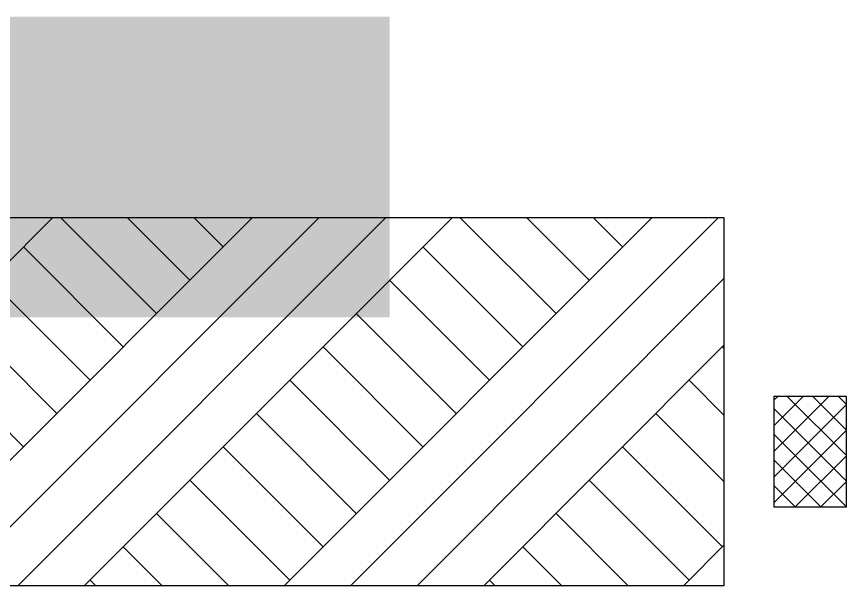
# Model space of a CAD drawing. Header units: millimetres. Extents: x -242231 to 419123, y -2399 to 525285.
# Drawn here: x -209969 to -207677, y 25203 to 26773 of the extents above; entities that cross this region are included whole.
import ezdxf

# ---------------------------------------------------------------- set-up
doc = ezdxf.new("R2010")
doc.units = ezdxf.units.MM

msp = doc.modelspace()

# ---------------------------------------------------------------- hatches: boundary and pattern name
at = {"linetype": 'Continuous', "lineweight": 0}
msp.add_hatch(color=255, dxfattribs=at).paths.add_polyline_path([(-208938.098, 25943.074), (-208938.098, 26773.066), (-211708.457, 26773.066), (-211708.457, 26279.405), (-212725.388, 26279.405), (-212725.388, 25877.504), (-211708.457, 25877.504), (-211708.457, 25943.074)], flags=0)

# ---------------------------------------------------------------- linework, layer by layer
at = {"color": 251, "linetype": 'Continuous', "lineweight": 15}
for p, q in [((-210883.914, 25203.363), (-209869.359, 26217.919)), ((-210332.371, 25203.363), (-209317.815, 26217.919)), ((-210148.523, 25203.363), (-209133.968, 26217.919)), ((-209964.675, 25203.363), (-208950.12, 26217.919)), ((-209582.107, 25953.627), (-209846.398, 26217.919)), ((-209780.828, 25203.363), (-208766.272, 26217.919)), ((-209490.183, 26045.551), (-209662.551, 26217.919)), ((-209398.259, 26137.475), (-209478.703, 26217.919)), ((-209229.284, 25203.363), (-208214.729, 26217.919)), ((-209045.437, 25203.363), (-208030.881, 26217.919)), ((-208479.02, 25953.627), (-208743.312, 26217.919)), ((-208387.097, 26045.551), (-208559.464, 26217.919)), ((-208295.173, 26137.475), (-208375.616, 26217.919)), ((-209674.031, 25861.703), (-209949.802, 26137.475)), ((-208570.944, 25861.703), (-208846.716, 26137.475)), ((-209765.955, 25769.78), (-210041.726, 26045.551)), ((-208662.868, 25769.78), (-208938.64, 26045.551)), ((-208861.589, 25203.363), (-208014.184, 26050.769)), ((-209857.879, 25677.856), (-210133.65, 25953.627)), ((-208754.792, 25677.856), (-209030.564, 25953.627)), ((-209949.802, 25585.932), (-210225.574, 25861.703)), ((-208846.716, 25585.932), (-209122.488, 25861.703)), ((-208677.741, 25203.363), (-208014.184, 25866.921)), ((-208014.184, 25856.486), (-208019.401, 25861.703)), ((-208938.64, 25494.008), (-209214.411, 25769.78)), ((-208014.184, 25672.638), (-208111.325, 25769.78)), ((-209030.564, 25402.084), (-209306.335, 25677.856)), ((-208014.184, 25488.791), (-208203.249, 25677.856)), ((-209122.488, 25310.16), (-209398.259, 25585.932)), ((-208019.401, 25310.16), (-208295.173, 25585.932)), ((-209214.411, 25218.236), (-209490.183, 25494.008)), ((-208111.325, 25218.236), (-208387.097, 25494.008)), ((-209383.386, 25203.363), (-209582.107, 25402.084)), ((-208280.3, 25203.363), (-208479.02, 25402.084)), ((-209567.234, 25203.363), (-209674.031, 25310.16)), ((-208464.148, 25203.363), (-208570.944, 25310.16)), ((-208126.198, 25203.363), (-208014.184, 25315.377)), ((-209751.082, 25203.363), (-209765.955, 25218.236)), ((-208647.995, 25203.363), (-208662.868, 25218.236))]:
    msp.add_line(p, q, dxfattribs=at)
at = {"linetype": 'Continuous'}
for p, q in [((-208014.184, 26217.919), (-210814.633, 26217.919)), ((-208014.184, 25203.363), (-208014.184, 26217.919)), ((-207877.468, 25724.877), (-207877.468, 25419.82)), ((-207677.016, 25724.877), (-207877.468, 25724.877)), ((-207677.016, 25419.82), (-207677.016, 25724.877)), ((-207877.468, 25419.82), (-207677.016, 25419.82)), ((-232766.233, 25203.363), (-208014.184, 25203.363))]:
    msp.add_line(p, q, dxfattribs=at)
at = {"color": 1, "linetype": 'Continuous', "lineweight": 0}
for p, q in [((-207877.468, 25714.089), (-207866.68, 25724.877)), ((-207877.468, 25643.378), (-207795.969, 25724.877)), ((-207877.468, 25572.668), (-207725.259, 25724.877)), ((-207677.016, 25561.496), (-207840.397, 25724.877)), ((-207677.016, 25632.206), (-207769.687, 25724.877)), ((-207677.016, 25702.917), (-207698.976, 25724.877)), ((-207877.468, 25501.957), (-207677.016, 25702.409)), ((-207677.016, 25490.785), (-207877.468, 25691.237)), ((-207877.468, 25431.246), (-207677.016, 25631.699)), ((-207677.016, 25420.074), (-207877.468, 25620.527)), ((-207818.183, 25419.82), (-207677.016, 25560.988)), ((-207747.473, 25419.82), (-207877.468, 25549.816)), ((-207747.473, 25419.82), (-207677.016, 25490.277)), ((-207818.183, 25419.82), (-207877.468, 25479.105))]:
    msp.add_line(p, q, dxfattribs=at)

doc.saveas('drawing.dxf')
